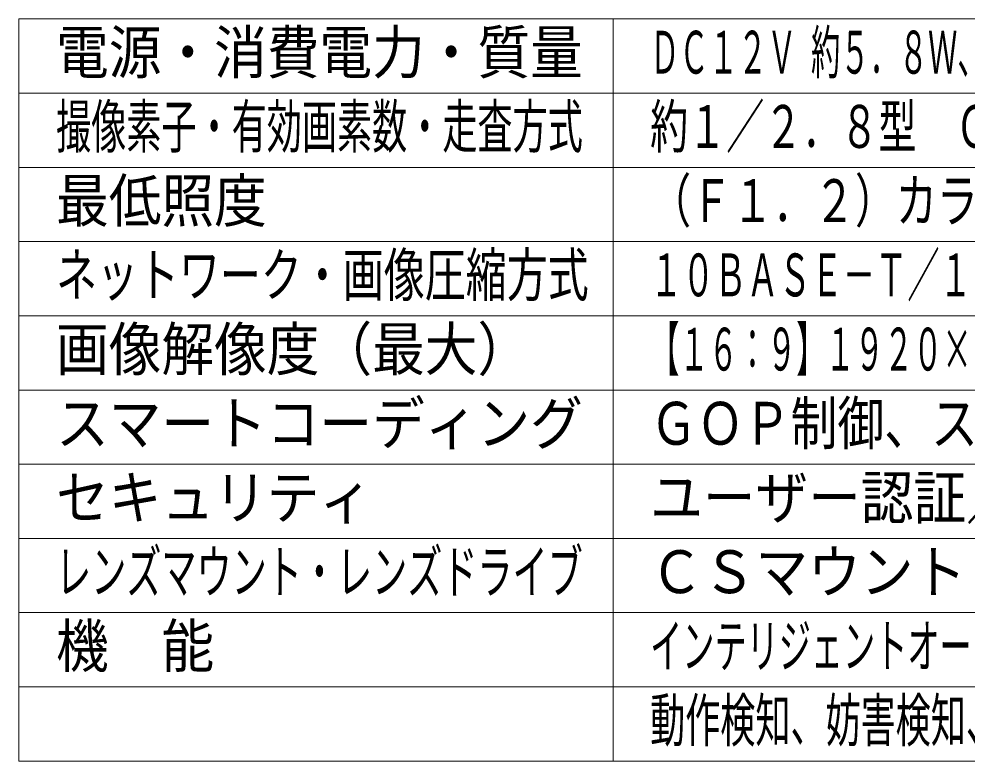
# Model space of a CAD drawing. Units: millimetres on the paper. Extents: x -62 to 65, y -58 to 59.
# Drawn here: x -62.5 to 1.4, y -54.6 to -4.6 of the extents above; entities that cross this region are included whole.
import ezdxf
from ezdxf.enums import TextEntityAlignment as Align

# ---------------------------------------------------------------- set-up
doc = ezdxf.new("R2010")
doc.units = ezdxf.units.MM
doc.layers.add('0-0_MOJI1', color=7, linetype='Continuous', lineweight=9)
doc.layers.add('0-1_WAKU', color=4, linetype='Continuous', lineweight=9)
doc.styles.add('ＭＳ ゴシック', font='')
doc.styles.get('ＭＳ ゴシック').set_extended_font_data('MS Gothic')

msp = doc.modelspace()

# ---------------------------------------------------------------- linework, layer by layer
at = {"layer": '0-1_WAKU', "color": 3}
for p, q in [((-62.475, -54.592), (-62.475, -4.592)), ((-62.475, -4.592), (62.525, -4.592)), ((-22.475, -54.592), (-22.475, -4.592)), ((-62.475, -54.592), (62.525, -54.592))]:
    msp.add_line(p, q, dxfattribs=at)
at = {"layer": '0-1_WAKU'}
for p, q in [((-62.475, -9.592), (62.525, -9.592)), ((-62.475, -14.592), (62.525, -14.592)), ((62.525, -19.592), (-62.475, -19.592)), ((62.525, -24.592), (-62.475, -24.592)), ((62.525, -29.592), (-62.475, -29.592)), ((-62.475, -34.592), (62.525, -34.592)), ((-62.475, -39.592), (62.525, -39.592)), ((-62.475, -44.592), (62.525, -44.592)), ((-62.475, -49.592), (62.525, -49.592))]:
    msp.add_line(p, q, dxfattribs=at)

# ---------------------------------------------------------------- texts
at = {"layer": '0-0_MOJI1', "style": 'ＭＳ ゴシック'}
for s, height, width, p in [('電源・消費電力・質量', 2.889, 0.9, (-59.975, -9.147)), ('ＤＣ１２Ｖ 約５．８Ｗ、ＰｏＥ（ＩＥＥＥ８０２．３ａｆ準拠）約６．３Ｗ・約３７０ｇ', 2.889, 0.5, (-19.975, -9.147)), ('撮像素子・有効画素数・走査方式', 2.889, 0.6, (-59.975, -14.147)), ('約１／２．８型\u3000ＣＭＯＳセンサー・約２１０万画素・プログレッシブ', 2.889, 0.65, (-19.975, -14.147)), ('最低照度', 2.889, 0.9, (-59.975, -19.147)), ('（Ｆ１．２）カラー：０．０００５ｌｘ、白黒：０．０００３ｌｘ', 2.889, 0.7, (-19.975, -19.147)), ('ネットワーク・画像圧縮方式', 2.889, 0.7, (-59.975, -24.147)), ('１０ＢＡＳＥ－Ｔ／１００ＢＡＳＥ－ＴＸ・Ｈ．２６５、Ｈ．２６４、ＪＰＥＧ', 2.886, 0.55, (-19.975, -24.147)), ('画像解像度（最大）', 2.889, 0.9, (-59.975, -29.147)), ('【１６：９】１９２０×１０８０（６０ｆｐｓ）【４：３】１２８０×９６０（３０ｆｐｓ）', 2.886, 0.5, (-19.975, -29.147)), ('スマートコーディング', 2.889, 0.9, (-59.975, -34.147)), ('ＧＯＰ制御、スマートＶＩＱＳ、スマートＰピクチャ制御', 2.889, 0.8, (-19.975, -34.147)), ('ユーザー認証／ホスト認証／ＨＴＴＰＳ', 2.889, 0.9, (-19.975, -39.147)), ('セキュリティ', 2.889, 0.9, (-59.975, -39.147)), ('レンズマウント・レンズドライブ', 2.889, 0.6, (-59.975, -44.147)), ('ＣＳマウント・ＤＣ駆動', 2.889, 0.9, (-19.975, -44.147)), ('機\u3000能', 2.889, 0.9, (-59.975, -49.147)), ('インテリジェントオート、スーパーダイナミック、逆光／強光補正、カラー／白黒切換、', 2.886, 0.55, (-19.975, -49.147)), ('動作検知、妨害検知、音検知、ＡＩアプリ搭載可能、ＭｉｃｒｏＳＤスロット', 2.886, 0.6, (-19.975, -54.147))]:
    msp.add_text(s, height=height, dxfattribs=dict(at, width=width)).set_placement(p, align=Align.BOTTOM_LEFT)

doc.saveas('drawing.dxf')
